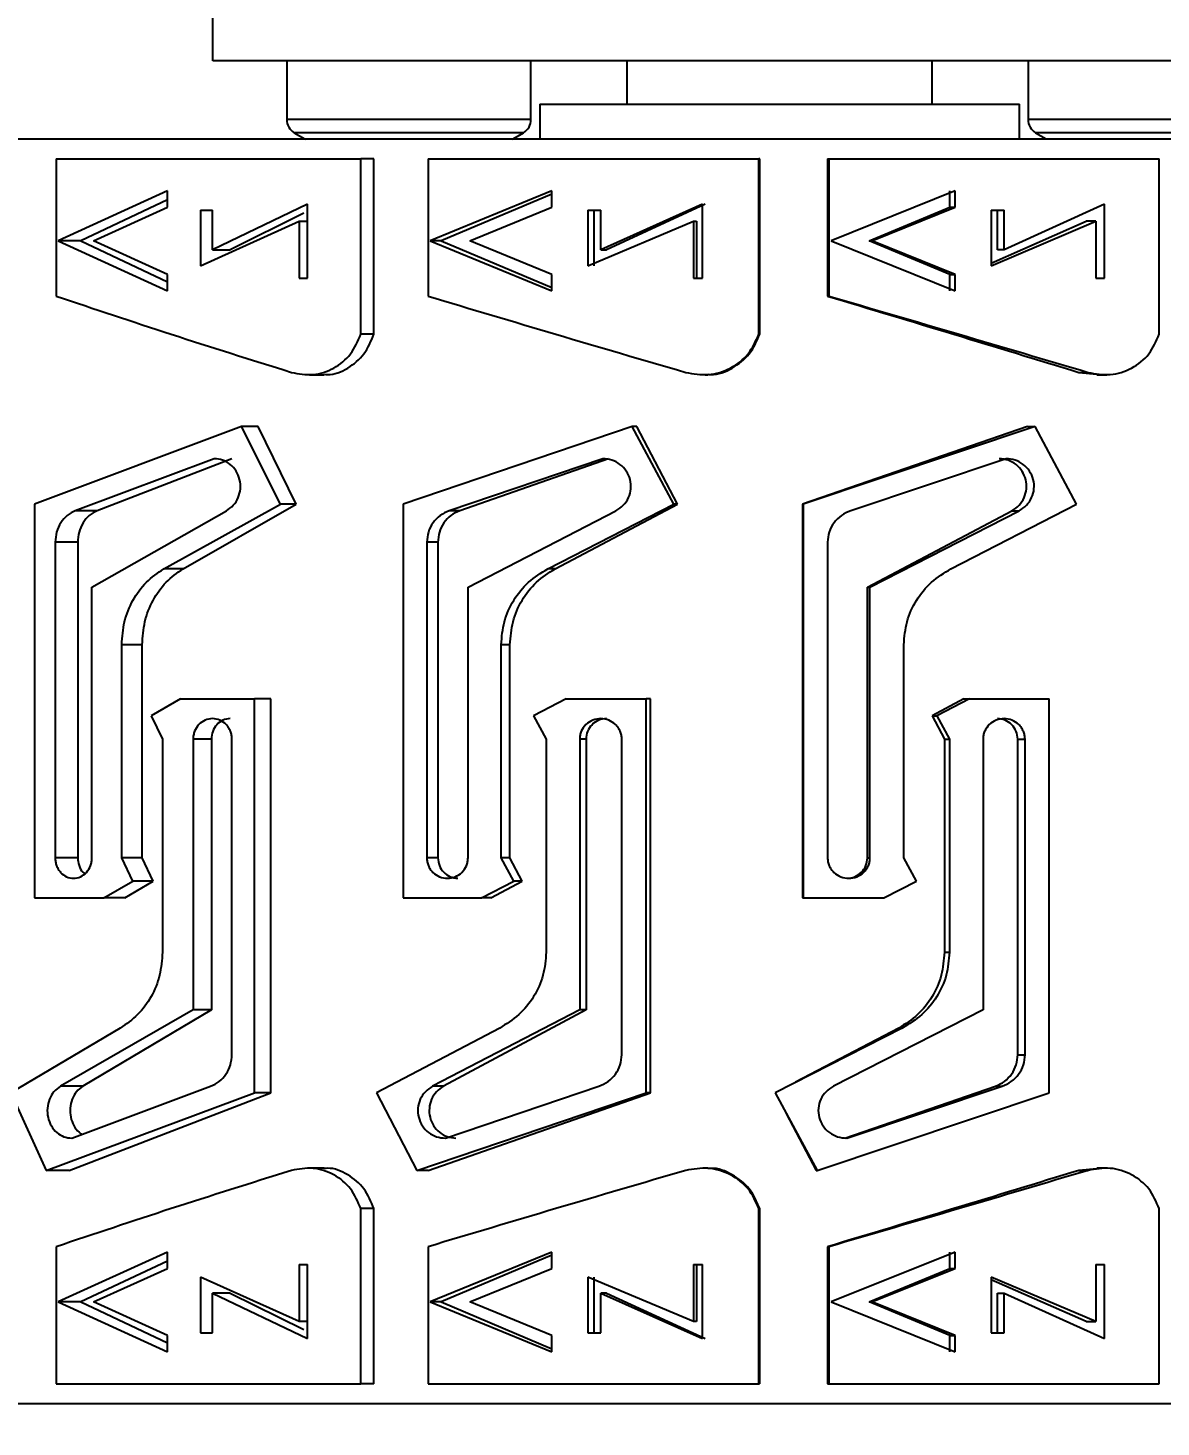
# Model space of a CAD drawing. Header units: millimetres. Extents: x 53 to 380, y 29 to 265.
# Drawn here: x 156.87 to 169.86, y 39.82 to 55.86 of the extents above; entities that cross this region are included whole.
import ezdxf

# ---------------------------------------------------------------- set-up
doc = ezdxf.new("R2010")
doc.units = ezdxf.units.MM
doc.styles.add('SLDTEXTSTYLE0', font='TXT', dxfattribs={"width": 0.75})
doc.dimstyles.new('SLDDIMSTYLE0', dxfattribs={"dimtxt": 3.5, "dimasz": 3.302, "dimexe": 0, "dimexo": 0.0625, "dimgap": 0.875, "dimtad": 1, "dimlfac": 2, "dimrnd": 1e-09, "dimzin": 4, "dimdsep": 46, "dimtxsty": 'SLDTEXTSTYLE0', "dimsah": 1, "dimcen": 0.09, "dimadec": 0, "dimazin": 1, "dimtfac": 1, "dimtofl": 0, "dimtmove": 0, "dimatfit": 3, "dimfxl": 1, "dimfrac": 2, "dimtolj": 1, "dimtzin": 12, "dimarcsym": 0})

# ---------------------------------------------------------------- blocks, each defined once
blk = doc.blocks.new('_D_7')
at = {"color": 7, "linetype": 'Continuous', "lineweight": 0, "transparency": 16777216}
for p, q in [((60.484, 56.883), (60.484, 29.089)), ((190.484, 56.883), (190.484, 29.089)), ((190.484, 30.089), (60.484, 30.089))]:
    blk.add_line(p, q, dxfattribs=at)
at = {"color": 7, "linetype": 'Continuous', "lineweight": 18, "transparency": 16777216}
for points in [[(60.484, 30.089), (63.786, 29.581), (63.786, 30.597)], [(190.484, 30.089), (187.182, 30.597), (187.182, 29.581)]]:
    blk.add_solid(points, dxfattribs=at)
at = {"color": 7, "linetype": 'Continuous', "lineweight": 18, "transparency": 16777216, "insert": (119.662, 34.6), "char_height": 3.5, "attachment_point": 1, "style": 'SLDTEXTSTYLE0'}
blk.add_mtext('260.00', dxfattribs=at)

msp = doc.modelspace()

# ---------------------------------------------------------------- linework, layer by layer
at = {"color": 7, "linetype": 'Continuous', "lineweight": 25}
for p, q in [((158.9835, 55.4886), (158.9835, 56.2386)), ((171.9835, 55.4886), (158.9835, 55.4886)), ((159.8335, 55.4886), (159.8335, 54.8153)), ((162.6335, 54.8153), (162.6335, 55.4886)), ((163.7335, 55.4886), (163.7335, 54.9886)), ((167.2335, 54.9886), (167.2335, 55.4886)), ((168.3335, 55.4886), (168.3335, 54.8153)), ((162.7338, 54.9886), (162.7338, 54.5886)), ((162.7338, 54.9886), (168.2338, 54.9886)), ((168.2338, 54.5886), (168.2338, 54.9886)), ((159.5014, 54.5886), (149.8146, 54.5886)), ((181.3146, 54.5886), (159.5014, 54.5886)), ((157.1905, 54.3615), (160.6821, 54.3615)), ((157.1905, 54.3615), (157.1905, 52.7892)), ((160.6821, 52.3518), (160.6821, 54.3615)), ((160.8323, 54.3615), (160.6821, 54.3615)), ((160.8323, 52.3518), (160.8323, 54.3615)), ((161.4531, 54.3615), (165.2465, 54.3615)), ((161.4531, 54.3615), (161.4531, 52.7892)), ((165.2465, 52.3518), (165.2465, 54.3615)), ((165.2563, 54.3615), (165.2465, 54.3615)), ((165.2563, 52.3518), (165.2563, 54.3615)), ((166.034, 54.3615), (166.034, 52.7892)), ((166.034, 54.3615), (166.0489, 54.3615)), ((166.0489, 54.3615), (169.8367, 54.3615)), ((166.0489, 54.3615), (166.0489, 52.7892)), ((169.8367, 52.3518), (169.8367, 54.3615)), ((158.4659, 53.9945), (157.2135, 53.4226)), ((158.4659, 53.8078), (158.4659, 53.9945)), ((162.8717, 53.9945), (161.4791, 53.4226)), ((162.8717, 53.9594), (161.6048, 53.4226)), ((162.8717, 53.8078), (162.8717, 53.9945)), ((167.4956, 53.9945), (166.0757, 53.4226)), ((167.4362, 53.8078), (167.4362, 53.9945)), ((167.4956, 53.8078), (167.4956, 53.9945)), ((158.4659, 53.8916), (157.4704, 53.4226)), ((157.6157, 53.4226), (158.4659, 53.8078)), ((158.8433, 53.7746), (158.9808, 53.7746)), ((158.8433, 53.7746), (158.8433, 53.1363)), ((160.0704, 53.8432), (158.9808, 53.321)), ((158.9808, 53.321), (158.9808, 53.7746)), ((160.0704, 52.9939), (160.0704, 53.8432)), ((161.9307, 53.4226), (162.8717, 53.8078)), ((163.2838, 53.7746), (163.4331, 53.7746)), ((163.2838, 53.7746), (163.2838, 53.1363)), ((163.354, 53.7746), (163.354, 53.1363)), ((164.6015, 53.8432), (163.4331, 53.321)), ((163.4331, 53.321), (163.4331, 53.7746)), ((164.6311, 53.8432), (163.4987, 53.321)), ((164.6015, 52.9939), (164.6015, 53.8432)), ((166.5101, 53.4226), (167.4362, 53.8078)), ((166.5401, 53.4226), (167.4956, 53.8078)), ((167.4362, 53.8078), (167.4956, 53.8078)), ((167.909, 53.7746), (168.058, 53.7746)), ((167.909, 53.7746), (167.909, 53.1363)), ((167.9813, 53.321), (167.9813, 53.7746)), ((169.2106, 53.8432), (168.058, 53.321)), ((168.058, 53.321), (168.058, 53.7746)), ((169.2106, 52.9939), (169.2106, 53.8432)), ((158.8433, 53.1363), (159.9735, 53.648)), ((160.0298, 53.7395), (159.1834, 53.321)), ((159.9735, 53.648), (159.9735, 52.9939)), ((159.9735, 53.648), (160.0704, 53.648)), ((163.2838, 53.1363), (164.4986, 53.648)), ((164.4986, 53.648), (164.4986, 52.9939)), ((164.4986, 53.648), (164.5314, 53.648)), ((164.5314, 53.648), (164.5314, 52.9939)), ((167.909, 53.1363), (169.1101, 53.648)), ((167.909, 53.168), (169.001, 53.648)), ((169.1101, 53.648), (169.001, 53.648)), ((169.1101, 53.648), (169.1101, 52.9939)), ((157.2135, 53.4226), (158.4659, 52.8507)), ((157.4704, 53.4226), (157.2135, 53.4226)), ((157.4704, 53.4226), (158.4659, 52.9536)), ((158.4659, 53.0374), (157.6157, 53.4226)), ((161.4791, 53.4226), (162.8717, 52.8507)), ((161.6048, 53.4226), (161.4791, 53.4226)), ((161.6048, 53.4226), (162.8717, 52.8859)), ((162.8717, 53.0374), (161.9307, 53.4226)), ((166.0757, 53.4226), (167.4956, 52.8507)), ((166.5101, 53.4226), (166.5401, 53.4226)), ((167.4362, 53.0374), (166.5101, 53.4226)), ((167.4956, 53.0374), (166.5401, 53.4226)), ((158.9808, 53.321), (159.1834, 53.321)), ((163.4331, 53.321), (163.4987, 53.321)), ((168.058, 53.321), (167.9813, 53.321)), ((158.4659, 52.8507), (158.4659, 53.0374)), ((159.9735, 52.9939), (160.0704, 52.9939)), ((162.8717, 52.8507), (162.8717, 53.0374)), ((164.4986, 52.9939), (164.6015, 52.9939)), ((167.4362, 53.0374), (167.4956, 53.0374)), ((167.4362, 52.8507), (167.4362, 53.0374)), ((167.4956, 52.8507), (167.4956, 53.0374)), ((169.1101, 52.9939), (169.2106, 52.9939)), ((166.034, 52.7892), (166.0489, 52.7892)), ((160.8323, 52.3518), (160.6821, 52.3518)), ((165.2563, 52.3518), (165.2465, 52.3518)), ((160.0954, 51.8872), (160.2636, 51.8872)), ((164.6307, 51.8873), (164.6594, 51.8873)), ((168.9147, 51.9144), (169.1228, 51.8939)), ((168.9147, 51.9144), (169.021, 51.9144)), ((169.122, 51.8871), (169.2351, 51.8871)), ((159.314, 51.2941), (156.9392, 50.4034)), ((159.7616, 50.4034), (159.314, 51.2941)), ((159.5063, 51.2941), (159.314, 51.2941)), ((159.9402, 50.4034), (159.5063, 51.2941)), ((163.7931, 51.2941), (161.1686, 50.4034)), ((164.273, 50.4034), (163.7931, 51.2941)), ((163.8476, 51.2941), (163.7931, 51.2941)), ((164.3127, 50.4034), (163.8476, 51.2941)), ((168.328, 51.2941), (165.7483, 50.4034)), ((168.4158, 51.2941), (165.7541, 50.4034)), ((168.328, 51.2941), (168.4158, 51.2941)), ((168.889, 50.4034), (168.4158, 51.2941)), ((159.002, 50.9238), (157.4068, 50.3278)), ((159.204, 50.9238), (157.6578, 50.3278)), ((163.4561, 50.9238), (161.6967, 50.3278)), ((163.5209, 50.9238), (161.8157, 50.3278)), ((168.0809, 50.9238), (166.2999, 50.3278)), ((156.9392, 50.4034), (156.9392, 45.8874)), ((158.4235, 49.6614), (159.7616, 50.4034)), ((158.6432, 49.6614), (159.9402, 50.4034)), ((159.9402, 50.4034), (159.7616, 50.4034)), ((161.1686, 50.4034), (161.1686, 45.8874)), ((162.8251, 49.6614), (164.273, 50.4034)), ((162.9094, 49.6614), (164.3127, 50.4034)), ((164.3127, 50.4034), (164.273, 50.4034)), ((165.7483, 50.4034), (165.7483, 45.8874)), ((165.7483, 50.4034), (165.7541, 50.4034)), ((165.7541, 50.4034), (165.7541, 45.8874)), ((167.4487, 49.6614), (168.889, 50.4034)), ((157.6578, 50.3278), (157.4068, 50.3278)), ((157.5988, 49.4528), (159.1409, 50.3278)), ((161.8157, 50.3278), (161.6967, 50.3278)), ((161.9118, 49.4528), (163.6064, 50.3278)), ((166.4914, 49.4528), (168.1484, 50.3278)), ((166.5208, 49.4528), (168.2305, 50.3278)), ((168.1484, 50.3278), (168.2305, 50.3278)), ((157.1775, 49.9662), (157.1775, 46.3495)), ((157.4356, 49.9662), (157.1775, 49.9662)), ((157.4356, 49.9662), (157.4356, 46.3495)), ((161.4385, 49.9662), (161.4385, 46.3495)), ((161.5655, 49.9662), (161.4385, 49.9662)), ((161.5655, 49.9662), (161.5655, 46.3495)), ((166.0337, 49.9662), (166.0337, 46.3495)), ((158.6432, 49.6614), (158.4235, 49.6614)), ((162.9094, 49.6614), (162.8251, 49.6614)), ((157.5988, 46.3495), (157.5988, 49.4528)), ((161.9118, 46.3495), (161.9118, 49.4528)), ((166.4914, 49.4528), (166.5208, 49.4528)), ((166.4914, 46.3495), (166.4914, 49.4528)), ((166.5208, 46.3495), (166.5208, 49.4528)), ((157.9401, 46.3495), (157.9401, 48.7916)), ((158.1747, 48.7916), (157.9401, 48.7916)), ((158.1747, 46.3495), (158.1747, 48.7916)), ((162.2919, 46.3495), (162.2919, 48.7916)), ((162.3926, 48.7916), (162.2919, 48.7916)), ((162.3926, 46.3495), (162.3926, 48.7916)), ((166.9088, 46.3495), (166.9088, 48.7916)), ((158.6159, 48.1695), (158.2765, 47.9775)), ((158.6159, 48.1695), (159.4628, 48.1695)), ((159.4628, 43.6534), (159.4628, 48.1695)), ((159.6505, 48.1695), (159.4628, 48.1695)), ((159.6505, 43.6534), (159.6505, 48.1695)), ((163.0358, 48.1695), (162.6636, 47.9775)), ((163.0358, 48.1695), (163.9531, 48.1695)), ((163.9531, 43.6534), (163.9531, 48.1695)), ((164.0026, 48.1695), (163.9531, 48.1695)), ((164.0026, 43.6534), (164.0026, 48.1695)), ((167.5962, 48.1695), (167.2327, 47.9775)), ((167.6607, 48.1695), (167.2857, 47.9775)), ((167.5962, 48.1695), (167.6607, 48.1695)), ((167.6607, 48.1695), (168.5739, 48.1695)), ((168.5739, 43.6534), (168.5739, 48.1695)), ((158.2765, 47.9775), (158.4075, 47.7074)), ((162.6636, 47.9775), (162.8076, 47.7074)), ((167.2327, 47.9775), (167.3736, 47.7074)), ((167.2327, 47.9775), (167.2857, 47.9775)), ((167.2857, 47.9775), (167.431, 47.7074)), ((158.4075, 47.7074), (158.4075, 45.2652)), ((158.7587, 47.7074), (158.7587, 44.6041)), ((158.9681, 47.7074), (158.7587, 47.7074)), ((158.9681, 47.7074), (158.9681, 44.6041)), ((159.2044, 44.0906), (159.2044, 47.7074)), ((162.8076, 47.7074), (162.8076, 45.2652)), ((163.1917, 47.7074), (163.1917, 44.6041)), ((163.2647, 47.7074), (163.1917, 47.7074)), ((163.2647, 47.7074), (163.2647, 44.6041)), ((163.675, 44.0906), (163.675, 47.7074)), ((167.3736, 47.7074), (167.3736, 45.2652)), ((167.3736, 47.7074), (167.431, 47.7074)), ((167.431, 47.7074), (167.431, 45.2652)), ((167.8169, 47.7074), (167.8169, 44.6041)), ((168.2145, 44.0906), (168.2145, 47.7074)), ((168.2145, 47.7074), (168.2986, 47.7074)), ((168.2986, 44.0906), (168.2986, 47.7074)), ((157.4356, 46.3495), (157.1775, 46.3495)), ((158.0695, 46.0793), (157.9401, 46.3495)), ((158.1747, 46.3495), (157.9401, 46.3495)), ((158.3002, 46.0793), (158.1747, 46.3495)), ((161.5655, 46.3495), (161.4385, 46.3495)), ((162.4352, 46.0793), (162.2919, 46.3495)), ((162.3926, 46.3495), (162.2919, 46.3495)), ((162.5315, 46.0793), (162.3926, 46.3495)), ((166.4914, 46.3495), (166.5208, 46.3495)), ((167.0545, 46.0793), (166.9088, 46.3495)), ((157.7366, 45.8874), (158.0695, 46.0793)), ((157.9774, 45.8874), (158.3002, 46.0793)), ((158.3002, 46.0793), (158.0695, 46.0793)), ((162.0656, 45.8874), (162.4352, 46.0793)), ((162.1733, 45.8874), (162.5315, 46.0793)), ((162.5315, 46.0793), (162.4352, 46.0793)), ((166.6781, 45.8874), (167.0545, 46.0793)), ((156.9392, 45.8874), (157.7366, 45.8874)), ((157.9774, 45.8874), (157.7366, 45.8874)), ((161.1686, 45.8874), (162.0656, 45.8874)), ((162.1733, 45.8874), (162.0656, 45.8874)), ((165.7483, 45.8874), (165.7541, 45.8874)), ((165.7541, 45.8874), (166.6781, 45.8874)), ((167.3736, 45.2652), (167.431, 45.2652)), ((158.7587, 44.6041), (157.2368, 43.729)), ((158.9681, 44.6041), (157.493, 43.729)), ((158.9681, 44.6041), (158.7587, 44.6041)), ((163.1917, 44.6041), (161.5054, 43.729)), ((163.2647, 44.6041), (161.6303, 43.729)), ((163.2647, 44.6041), (163.1917, 44.6041)), ((167.8169, 44.6041), (166.1028, 43.729)), ((157.9244, 44.3955), (156.6687, 43.6534)), ((162.2744, 44.3955), (160.8602, 43.6534)), ((166.891, 44.3955), (165.4329, 43.6534)), ((166.8502, 44.3955), (165.6672, 43.7744)), ((166.8502, 44.3955), (166.891, 44.3955)), ((168.2145, 44.0906), (168.2986, 44.0906)), ((156.6687, 43.6534), (157.0759, 42.7628)), ((157.0759, 42.7628), (159.4628, 43.6534)), ((157.493, 43.729), (157.2368, 43.729)), ((157.3371, 42.7628), (159.6505, 43.6534)), ((157.3672, 43.1331), (158.9602, 43.729)), ((159.6505, 43.6534), (159.4628, 43.6534)), ((160.8602, 43.6534), (161.3236, 42.7628)), ((161.3236, 42.7628), (163.9531, 43.6534)), ((161.4541, 42.7628), (164.0026, 43.6534)), ((161.6303, 43.729), (161.5054, 43.729)), ((161.6522, 43.1331), (163.4107, 43.729)), ((164.0026, 43.6534), (163.9531, 43.6534)), ((165.4329, 43.6534), (165.9149, 42.7628)), ((165.9149, 42.7628), (168.5739, 43.6534)), ((166.233, 43.1331), (167.9597, 43.729)), ((166.2542, 43.1331), (168.0357, 43.729)), ((167.9597, 43.729), (168.0357, 43.729)), ((165.5613, 43.4164), (165.9041, 42.7628)), ((157.3371, 42.7628), (157.0759, 42.7628)), ((160.2637, 42.79), (160.0955, 42.79)), ((161.4541, 42.7628), (161.3236, 42.7628)), ((164.6595, 42.7899), (164.6308, 42.7899)), ((165.9041, 42.7628), (165.9149, 42.7628)), ((169.1229, 42.7833), (168.9147, 42.7628)), ((168.9147, 42.7628), (169.021, 42.7628)), ((169.2352, 42.7901), (169.1221, 42.7901)), ((160.6821, 40.3157), (160.6821, 42.3254)), ((160.8323, 42.3254), (160.6821, 42.3254)), ((160.8323, 40.3157), (160.8323, 42.3254)), ((165.2465, 40.3157), (165.2465, 42.3254)), ((165.2563, 42.3254), (165.2465, 42.3254)), ((165.2563, 40.3157), (165.2563, 42.3254)), ((169.8367, 40.3157), (169.8367, 42.3254)), ((157.1905, 41.888), (157.1905, 40.3157)), ((161.4531, 41.888), (161.4531, 40.3157)), ((166.034, 41.888), (166.034, 40.3157)), ((166.034, 41.888), (166.0489, 41.888)), ((166.0489, 41.888), (166.0489, 40.3157)), ((158.4659, 41.8264), (157.2135, 41.2546)), ((158.4659, 41.7235), (157.4704, 41.2546)), ((158.4659, 41.6398), (158.4659, 41.8264)), ((162.8717, 41.8264), (161.4791, 41.2546)), ((162.8717, 41.7913), (161.6048, 41.2546)), ((162.8717, 41.6398), (162.8717, 41.8264)), ((167.4956, 41.8264), (166.0757, 41.2546)), ((167.4362, 41.6398), (167.4362, 41.8264)), ((167.4956, 41.6398), (167.4956, 41.8264)), ((157.6157, 41.2546), (158.4659, 41.6398)), ((159.9735, 41.6833), (160.0704, 41.6833)), ((159.9735, 41.6833), (159.9735, 41.0292)), ((160.0704, 40.834), (160.0704, 41.6833)), ((161.9307, 41.2546), (162.8717, 41.6398)), ((164.4986, 41.6833), (164.6015, 41.6833)), ((164.4986, 41.6833), (164.4986, 41.0292)), ((164.5314, 41.6833), (164.5314, 41.0292)), ((164.6015, 40.834), (164.6015, 41.6833)), ((166.5101, 41.2546), (167.4362, 41.6398)), ((166.5401, 41.2546), (167.4956, 41.6398)), ((167.4362, 41.6398), (167.4956, 41.6398)), ((169.1101, 41.6833), (169.2106, 41.6833)), ((169.1101, 41.6833), (169.1101, 41.0292)), ((169.2106, 40.834), (169.2106, 41.6833)), ((159.9735, 41.0292), (158.8433, 41.5408)), ((158.8433, 41.5408), (158.8433, 40.9026)), ((164.4986, 41.0292), (163.2838, 41.5408)), ((163.2838, 41.5408), (163.2838, 40.9026)), ((163.354, 41.5408), (163.354, 40.9026)), ((169.1101, 41.0292), (167.909, 41.5408)), ((167.909, 41.5408), (167.909, 40.9026)), ((169.001, 41.0292), (167.909, 41.5091)), ((157.2135, 41.2546), (158.4659, 40.6827)), ((157.4704, 41.2546), (157.2135, 41.2546)), ((157.4704, 41.2546), (158.4659, 40.7856)), ((158.4659, 40.8694), (157.6157, 41.2546)), ((158.9808, 40.9026), (158.9808, 41.3562)), ((158.9808, 41.3562), (160.0704, 40.834)), ((159.1834, 41.3562), (158.9808, 41.3562)), ((159.1834, 41.3562), (160.0298, 40.9377)), ((161.4791, 41.2546), (162.8717, 40.6827)), ((161.6048, 41.2546), (161.4791, 41.2546)), ((161.6048, 41.2546), (162.8717, 40.7178)), ((162.8717, 40.8694), (161.9307, 41.2546)), ((163.4331, 40.9026), (163.4331, 41.3562)), ((163.4331, 41.3562), (164.6015, 40.834)), ((163.4987, 41.3562), (163.4331, 41.3562)), ((163.4987, 41.3562), (164.6311, 40.834)), ((166.0757, 41.2546), (167.4956, 40.6827)), ((167.4362, 40.8694), (166.5101, 41.2546)), ((166.5101, 41.2546), (166.5401, 41.2546)), ((167.4956, 40.8694), (166.5401, 41.2546)), ((167.9813, 40.9026), (167.9813, 41.3562)), ((167.9813, 41.3562), (168.058, 41.3562)), ((168.058, 40.9026), (168.058, 41.3562)), ((168.058, 41.3562), (169.2106, 40.834)), ((160.0704, 41.0292), (159.9735, 41.0292)), ((164.5314, 41.0292), (164.4986, 41.0292)), ((169.001, 41.0292), (169.1101, 41.0292)), ((158.4659, 40.6827), (158.4659, 40.8694)), ((158.8433, 40.9026), (158.9808, 40.9026)), ((162.8717, 40.6827), (162.8717, 40.8694)), ((163.2838, 40.9026), (163.4331, 40.9026)), ((167.4362, 40.8694), (167.4956, 40.8694)), ((167.4362, 40.6827), (167.4362, 40.8694)), ((167.4956, 40.6827), (167.4956, 40.8694)), ((167.909, 40.9026), (168.058, 40.9026)), ((157.1905, 40.3157), (160.6821, 40.3157)), ((160.8323, 40.3157), (160.6821, 40.3157)), ((161.4531, 40.3157), (165.2465, 40.3157)), ((165.2563, 40.3157), (165.2465, 40.3157)), ((166.034, 40.3157), (166.0489, 40.3157)), ((166.0489, 40.3157), (169.8367, 40.3157)), ((159.5014, 40.0886), (149.8146, 40.0886)), ((181.3146, 40.0886), (159.5014, 40.0886))]:
    msp.add_line(p, q, dxfattribs=at)
at = {"color": 8, "linetype": 'Continuous', "lineweight": 25}
for p, q in [((162.2655, 54.8153), (159.8335, 54.8153)), ((162.6335, 54.8153), (162.2655, 54.8153)), ((170.7655, 54.8153), (168.3335, 54.8153)), ((162.2026, 54.6622), (159.9189, 54.6622)), ((162.5482, 54.6622), (162.2026, 54.6622)), ((170.7026, 54.6622), (168.4189, 54.6622))]:
    msp.add_line(p, q, dxfattribs=at)
at = {"color": 7, "linetype": 'Continuous', "lineweight": 25, "flags": 128}
for points in [[(159.9189, 54.6622), (160.0391, 54.5924), (160.0461, 54.5886)], [(162.421, 54.5886), (162.428, 54.5924), (162.5482, 54.6622)], [(168.4189, 54.6622), (168.5391, 54.5924), (168.5461, 54.5886)]]:
    msp.add_lwpolyline(points, dxfattribs=at)
at = {"color": 7, "linetype": 'Continuous', "lineweight": 25}
for centre, start, end in [((160.0135, 54.8153), 180, 238.2737), ((162.4535, 54.8153), 301.7263, 0), ((168.5135, 54.8153), 180, 238.2737)]:
    msp.add_arc(centre, 0.18, start, end, dxfattribs=at)
for points, knots in [([(157.1905, 52.7892), (157.6251, 52.6434), (158.4942, 52.3518), (159.4234, 52.0602), (159.8879, 51.9144)], [0, 0, 0, 0, 0.49999999, 1, 1, 1, 1]), ([(161.4531, 52.7892), (161.9399, 52.6434), (162.9135, 52.3518), (163.9096, 52.0602), (164.4076, 51.9144)], [0, 0, 0, 0, 0.5000007, 1, 1, 1, 1]), ([(166.034, 52.7892), (166.5182, 52.6434), (167.4866, 52.3518), (168.4386, 52.0602), (168.9147, 51.9144)], [0, 0, 0, 0, 0.5000008, 1, 1, 1, 1]), ([(166.0489, 52.7892), (166.5484, 52.6434), (167.5476, 52.3518), (168.5299, 52.0602), (169.021, 51.9144)], [0, 0, 0, 0, 0.4999995, 1, 1, 1, 1]), ([(159.8879, 51.9144), (159.9701, 51.8992), (160.1341, 51.8687), (160.3774, 51.9505), (160.5806, 52.1129), (160.6484, 52.2725), (160.6821, 52.3518)], [0, 0, 0, 0, 0.2523963, 0.5042089, 0.7535657, 1, 1, 1, 1]), ([(160.2645, 51.8937), (160.2767, 51.8922), (160.3684, 51.8805), (160.5381, 51.9558), (160.7349, 52.1131), (160.7998, 52.2722), (160.8323, 52.3518)], [0, 0, 0, 0, 0.0487091, 0.365805, 0.6829022, 1, 1, 1, 1]), ([(164.4076, 51.9144), (164.4949, 51.8992), (164.6693, 51.8687), (164.9263, 51.9505), (165.1401, 52.1129), (165.2112, 52.2725), (165.2465, 52.3518)], [0, 0, 0, 0, 0.2523958, 0.504209, 0.7535658, 1, 1, 1, 1]), ([(164.6602, 51.8935), (164.6723, 51.892), (164.7689, 51.8806), (164.9471, 51.9559), (165.1541, 52.1131), (165.2222, 52.2722), (165.2563, 52.3518)], [0, 0, 0, 0, 0.0456274, 0.3637516, 0.6818761, 1, 1, 1, 1]), ([(169.021, 51.9144), (169.1064, 51.8992), (169.2771, 51.8687), (169.5269, 51.9505), (169.734, 52.1129), (169.8026, 52.2725), (169.8367, 52.3518)], [0, 0, 0, 0, 0.2523951, 0.5042078, 0.7535649, 1, 1, 1, 1]), ([(159.1409, 50.3278), (159.1686, 50.347), (159.224, 50.3852), (159.2801, 50.4757), (159.3063, 50.5796), (159.2978, 50.6874), (159.2563, 50.7856), (159.1873, 50.8627), (159.0994, 50.914), (159.0345, 50.9205), (159.002, 50.9238)], [0, 0, 0, 0, 0.1253834, 0.2504257, 0.3754311, 0.5003873, 0.6252947, 0.7501876, 0.8750767, 1, 1, 1, 1]), ([(163.6064, 50.3278), (163.6363, 50.347), (163.6962, 50.3852), (163.7566, 50.4757), (163.7848, 50.5796), (163.7757, 50.6874), (163.7309, 50.7856), (163.6566, 50.8627), (163.5615, 50.914), (163.4912, 50.9205), (163.4561, 50.9238)], [0, 0, 0, 0, 0.1253828, 0.2504257, 0.3754308, 0.5003872, 0.6252943, 0.7501881, 0.8750787, 1, 1, 1, 1]), ([(168.1484, 50.3278), (168.1775, 50.3472), (168.2355, 50.3858), (168.293, 50.4761), (168.3197, 50.5787), (168.3118, 50.6849), (168.2702, 50.7827), (168.1994, 50.8608), (168.1072, 50.9136), (168.0381, 50.9204), (168.0035, 50.9238)], [0, 0, 0, 0, 0.1253277, 0.2502848, 0.3752372, 0.5002006, 0.6251527, 0.7501122, 0.8750529, 1, 1, 1, 1]), ([(168.2305, 50.3278), (168.2602, 50.347), (168.3197, 50.3852), (168.3796, 50.4757), (168.4075, 50.5796), (168.3985, 50.6874), (168.3541, 50.7856), (168.2804, 50.8627), (168.1859, 50.914), (168.1159, 50.9205), (168.0809, 50.9238)], [0, 0, 0, 0, 0.1253797, 0.2504256, 0.3754306, 0.5003871, 0.6252934, 0.7501881, 0.8750788, 1, 1, 1, 1]), ([(157.4068, 50.3278), (157.3748, 50.3118), (157.3111, 50.2799), (157.2375, 50.1931), (157.1873, 50.0861), (157.1808, 50.0062), (157.1775, 49.9662)], [0, 0, 0, 0, 0.2509156, 0.500736, 0.750387, 1, 1, 1, 1]), ([(157.6578, 50.3278), (157.6264, 50.3115), (157.5637, 50.279), (157.4926, 50.1913), (157.4448, 50.0846), (157.4386, 50.0057), (157.4356, 49.9662)], [0, 0, 0, 0, 0.2509887, 0.5007639, 0.7503866, 1, 1, 1, 1]), ([(161.6967, 50.3278), (161.6608, 50.3118), (161.5891, 50.2799), (161.5061, 50.1931), (161.4495, 50.0861), (161.4422, 50.0062), (161.4385, 49.9662)], [0, 0, 0, 0, 0.2509189, 0.5007399, 0.7503881, 1, 1, 1, 1]), ([(161.8157, 50.3278), (161.7804, 50.3115), (161.71, 50.279), (161.6298, 50.1913), (161.5758, 50.0846), (161.5689, 50.0057), (161.5655, 49.9662)], [0, 0, 0, 0, 0.2509899, 0.5007646, 0.7503868, 1, 1, 1, 1]), ([(166.2999, 50.3278), (166.263, 50.3118), (166.1892, 50.2799), (166.1036, 50.1931), (166.0451, 50.0861), (166.0375, 50.0062), (166.0337, 49.9662)], [0, 0, 0, 0, 0.25091278, 0.50073765, 0.7503873, 1, 1, 1, 1]), ([(157.9401, 48.7916), (157.9465, 48.8808), (157.9593, 49.0595), (158.0616, 49.3063), (158.2145, 49.5194), (158.3536, 49.6139), (158.4235, 49.6614)], [0, 0, 0, 0, 0.2477042, 0.4965109, 0.7472042, 1, 1, 1, 1]), ([(158.1747, 48.7916), (158.1809, 48.8807), (158.1932, 49.0589), (158.292, 49.3053), (158.4398, 49.5186), (158.5754, 49.6138), (158.6432, 49.6614)], [0, 0, 0, 0, 0.2500015, 0.4999997, 0.7500022, 1, 1, 1, 1]), ([(162.2919, 48.7916), (162.299, 48.8808), (162.3132, 49.0595), (162.4265, 49.3063), (162.5955, 49.5194), (162.7484, 49.6139), (162.8251, 49.6614)], [0, 0, 0, 0, 0.2477044, 0.4965116, 0.7472038, 1, 1, 1, 1]), ([(162.3926, 48.7916), (162.3995, 48.8807), (162.4132, 49.0589), (162.5225, 49.3053), (162.6859, 49.5186), (162.8349, 49.6138), (162.9094, 49.6614)], [0, 0, 0, 0, 0.2500009, 0.4999991, 0.7499998, 1, 1, 1, 1]), ([(166.9088, 48.7916), (166.916, 48.8808), (166.9305, 49.0595), (167.0456, 49.3063), (167.217, 49.5194), (167.3713, 49.6139), (167.4487, 49.6614)], [0, 0, 0, 0, 0.2477039, 0.4965123, 0.7472039, 1, 1, 1, 1]), ([(159.2044, 47.7074), (159.2035, 47.7231), (159.2017, 47.7545), (159.188, 47.7996), (159.1669, 47.841), (159.1291, 47.8887), (159.0671, 47.9318), (158.9809, 47.9495), (158.8949, 47.9318), (158.8209, 47.8804), (158.7793, 47.8146), (158.7613, 47.7545), (158.7596, 47.7231), (158.7587, 47.7074)], [0, 0, 0, 0, 0.0628576, 0.1254665, 0.1879453, 0.2507852, 0.3754489, 0.5001599, 0.624938, 0.7497264, 0.8744835, 0.9372481, 1, 1, 1, 1]), ([(159.1834, 47.9436), (159.1834, 47.9436), (159.1542, 47.9436), (159.099, 47.9313), (159.0274, 47.8788), (158.9779, 47.8001), (158.9714, 47.7383), (158.9681, 47.7074)], [0, 0, 0, 0, 0.000032, 0.2499208, 0.4998238, 0.7497832, 1, 1, 1, 1]), ([(163.675, 47.7074), (163.674, 47.7231), (163.6721, 47.7545), (163.6572, 47.7996), (163.6345, 47.841), (163.5937, 47.8887), (163.5265, 47.9318), (163.4332, 47.9495), (163.3398, 47.9318), (163.2594, 47.8804), (163.2141, 47.8146), (163.1945, 47.7545), (163.1926, 47.7231), (163.1917, 47.7074)], [0, 0, 0, 0, 0.06285749, 0.12546613, 0.18794635, 0.25078652, 0.37545104, 0.50016443, 0.62493774, 0.74972652, 0.87448332, 0.93724769, 1, 1, 1, 1]), ([(163.4986, 47.9436), (163.4986, 47.9436), (163.4683, 47.9436), (163.4065, 47.9313), (163.3293, 47.8788), (163.2753, 47.8001), (163.2682, 47.7383), (163.2647, 47.7074)], [0, 0, 0, 0, 0.0000307, 0.2499238, 0.4998282, 0.7497813, 1, 1, 1, 1]), ([(168.2986, 47.7074), (168.2977, 47.7231), (168.2957, 47.7545), (168.281, 47.7996), (168.2584, 47.841), (168.2179, 47.8887), (168.1511, 47.9318), (168.0581, 47.9495), (167.965, 47.9318), (167.8847, 47.8804), (167.8393, 47.8146), (167.8197, 47.7545), (167.8178, 47.7231), (167.8169, 47.7074)], [0, 0, 0, 0, 0.062858, 0.1254663, 0.1879452, 0.2507869, 0.3754495, 0.5001628, 0.6249373, 0.7497266, 0.8744839, 0.9372478, 1, 1, 1, 1]), ([(168.2145, 47.7074), (168.2109, 47.7383), (168.2038, 47.8003), (168.1501, 47.8784), (168.073, 47.933), (168.0118, 47.9401), (167.9813, 47.9436)], [0, 0, 0, 0, 0.25024838, 0.50025354, 0.7501809, 1, 1, 1, 1]), ([(157.1775, 46.3495), (157.1784, 46.3337), (157.18, 46.3023), (157.1928, 46.2572), (157.2124, 46.2158), (157.2477, 46.1682), (157.3059, 46.1251), (157.3871, 46.1073), (157.4687, 46.1251), (157.5392, 46.1764), (157.5791, 46.2423), (157.5963, 46.3023), (157.598, 46.3338), (157.5988, 46.3495)], [0, 0, 0, 0, 0.0628574, 0.1254667, 0.1879457, 0.2507851, 0.3754493, 0.5001624, 0.6249407, 0.7497258, 0.8744839, 0.9372482, 1, 1, 1, 1]), ([(157.4356, 46.3495), (157.4389, 46.319), (157.4456, 46.2579), (157.4788, 46.1925), (157.5085, 46.1714), (157.5155, 46.1664)], [0, 0, 0, 0, 0.4329922, 0.8655321, 1, 1, 1, 1]), ([(161.4385, 46.3495), (161.4394, 46.3337), (161.4413, 46.3023), (161.4558, 46.2572), (161.4779, 46.2158), (161.5177, 46.1682), (161.5833, 46.1251), (161.6746, 46.1073), (161.7661, 46.1251), (161.8451, 46.1764), (161.8898, 46.2423), (161.9091, 46.3023), (161.9109, 46.3338), (161.9118, 46.3495)], [0, 0, 0, 0, 0.0628571, 0.1254663, 0.1879461, 0.2507859, 0.3754463, 0.500162, 0.6249393, 0.7497263, 0.8744841, 0.9372486, 1, 1, 1, 1]), ([(161.5655, 46.3495), (161.5689, 46.3185), (161.5759, 46.2566), (161.6287, 46.1784), (161.7044, 46.1239), (161.7644, 46.1168), (161.7945, 46.1132)], [0, 0, 0, 0, 0.2502574, 0.5002534, 0.750172, 1, 1, 1, 1]), ([(166.0337, 46.3495), (166.0347, 46.3337), (166.0367, 46.3023), (166.0516, 46.2572), (166.0745, 46.2158), (166.1156, 46.1682), (166.1832, 46.1251), (166.2773, 46.1073), (166.3713, 46.1251), (166.4524, 46.1764), (166.4982, 46.2423), (166.5179, 46.3023), (166.5198, 46.3338), (166.5208, 46.3495)], [0, 0, 0, 0, 0.06285724, 0.12546643, 0.18794645, 0.2507863, 0.37544803, 0.50016438, 0.62493888, 0.74972447, 0.87448414, 0.93724806, 1, 1, 1, 1]), ([(166.2555, 46.1132), (166.2555, 46.1132), (166.2862, 46.1132), (166.3483, 46.1255), (166.4261, 46.178), (166.4807, 46.2567), (166.4878, 46.3186), (166.4914, 46.3495)], [0, 0, 0, 0, 0.0000202, 0.2499209, 0.4998219, 0.7497809, 1, 1, 1, 1]), ([(158.4075, 45.2652), (158.4009, 45.1761), (158.3879, 44.9974), (158.2844, 44.7506), (158.1307, 44.5374), (157.9933, 44.4429), (157.9244, 44.3955)], [0, 0, 0, 0, 0.2477045, 0.4965145, 0.747206, 1, 1, 1, 1]), ([(162.8076, 45.2652), (162.8004, 45.1761), (162.7861, 44.9974), (162.6723, 44.7506), (162.503, 44.5374), (162.3508, 44.4429), (162.2744, 44.3955)], [0, 0, 0, 0, 0.2477039, 0.496514, 0.7472044, 1, 1, 1, 1]), ([(167.3736, 45.2652), (167.3666, 45.1761), (167.3527, 44.998), (167.2419, 44.7515), (167.0763, 44.5382), (166.9256, 44.4431), (166.8502, 44.3955)], [0, 0, 0, 0, 0.2500014, 0.5000025, 0.7500015, 1, 1, 1, 1]), ([(167.431, 45.2652), (167.4238, 45.1761), (167.4094, 44.9974), (167.2946, 44.7506), (167.1233, 44.5374), (166.9687, 44.4429), (166.891, 44.3955)], [0, 0, 0, 0, 0.2477044, 0.4965137, 0.7472041, 1, 1, 1, 1]), ([(158.9602, 43.729), (158.994, 43.745), (159.0615, 43.777), (159.1401, 43.8637), (159.1939, 43.9708), (159.2009, 44.0507), (159.2044, 44.0906)], [0, 0, 0, 0, 0.2509157, 0.5007374, 0.750388, 1, 1, 1, 1]), ([(163.4107, 43.729), (163.4474, 43.745), (163.5205, 43.777), (163.6056, 43.8637), (163.6637, 43.9708), (163.6712, 44.0507), (163.675, 44.0906)], [0, 0, 0, 0, 0.2509142, 0.5007387, 0.7503877, 1, 1, 1, 1]), ([(167.9597, 43.729), (167.9956, 43.7454), (168.0673, 43.7779), (168.1489, 43.8656), (168.2039, 43.9723), (168.211, 44.0512), (168.2145, 44.0906)], [0, 0, 0, 0, 0.2509891, 0.5007664, 0.7503863, 1, 1, 1, 1]), ([(168.0357, 43.729), (168.0722, 43.745), (168.1452, 43.777), (168.2297, 43.8637), (168.2874, 43.9708), (168.2949, 44.0507), (168.2986, 44.0906)], [0, 0, 0, 0, 0.25091626, 0.50073551, 0.75038653, 1, 1, 1, 1]), ([(157.2368, 43.729), (157.2109, 43.7099), (157.1592, 43.6716), (157.1072, 43.5811), (157.0831, 43.4772), (157.0908, 43.3694), (157.1293, 43.2712), (157.1934, 43.1941), (157.2755, 43.1429), (157.3367, 43.1363), (157.3672, 43.1331)], [0, 0, 0, 0, 0.1253831, 0.2504264, 0.3754322, 0.5003888, 0.6252949, 0.7501888, 0.87508, 1, 1, 1, 1]), ([(157.493, 43.729), (157.4678, 43.7097), (157.4173, 43.671), (157.3674, 43.5807), (157.3443, 43.4783), (157.351, 43.3716), (157.3878, 43.2754), (157.4359, 43.207), (157.475, 43.1848), (157.4871, 43.1779)], [0, 0, 0, 0, 0.1554838, 0.310497, 0.4655109, 0.6205375, 0.7755482, 0.9305707, 1, 1, 1, 1]), ([(161.5054, 43.729), (161.4762, 43.7099), (161.4178, 43.6716), (161.3591, 43.5811), (161.3317, 43.4772), (161.3405, 43.3694), (161.384, 43.2712), (161.4564, 43.1941), (161.5491, 43.1429), (161.6178, 43.1363), (161.6522, 43.1331)], [0, 0, 0, 0, 0.1253835, 0.2504284, 0.3754333, 0.5003897, 0.6252965, 0.7501887, 0.8750797, 1, 1, 1, 1]), ([(161.6303, 43.729), (161.6018, 43.7097), (161.5448, 43.671), (161.4884, 43.5807), (161.4622, 43.4782), (161.47, 43.372), (161.5108, 43.2742), (161.5802, 43.1961), (161.6708, 43.1433), (161.7387, 43.1365), (161.7726, 43.1331)], [0, 0, 0, 0, 0.1253299, 0.2502859, 0.3752383, 0.500202, 0.6251535, 0.7501103, 0.875054, 1, 1, 1, 1]), ([(166.1028, 43.729), (166.0727, 43.7099), (166.0124, 43.6716), (165.9516, 43.5811), (165.9233, 43.4772), (165.9324, 43.3694), (165.9774, 43.2712), (166.0523, 43.1941), (166.148, 43.1429), (166.2188, 43.1363), (166.2542, 43.1331)], [0, 0, 0, 0, 0.12538431, 0.25042704, 0.37543269, 0.50038904, 0.62529492, 0.75018907, 0.87507915, 1, 1, 1, 1]), ([(159.8879, 42.7628), (159.4234, 42.617), (158.4942, 42.3254), (157.6251, 42.0338), (157.1905, 41.888)], [0, 0, 0, 0, 0.50000001, 1, 1, 1, 1]), ([(160.6821, 42.3254), (160.6484, 42.4047), (160.5806, 42.5642), (160.3774, 42.7267), (160.1341, 42.8085), (159.9701, 42.778), (159.8879, 42.7628)], [0, 0, 0, 0, 0.246434, 0.4957904, 0.7476037, 1, 1, 1, 1]), ([(160.8323, 42.3254), (160.7998, 42.4049), (160.7349, 42.564), (160.5381, 42.7214), (160.3685, 42.7967), (160.2767, 42.785), (160.2646, 42.7835)], [0, 0, 0, 0, 0.3171352, 0.6342697, 0.9514043, 1, 1, 1, 1]), ([(164.4076, 42.7628), (163.9096, 42.617), (162.9135, 42.3254), (161.9399, 42.0338), (161.4531, 41.888)], [0, 0, 0, 0, 0.4999993, 1, 1, 1, 1]), ([(165.2465, 42.3254), (165.2112, 42.4047), (165.1401, 42.5642), (164.9263, 42.7267), (164.6693, 42.8085), (164.4949, 42.778), (164.4076, 42.7628)], [0, 0, 0, 0, 0.2464338, 0.4957903, 0.7476042, 1, 1, 1, 1]), ([(165.2563, 42.3254), (165.2222, 42.4049), (165.1541, 42.5641), (164.9471, 42.7213), (164.7689, 42.7966), (164.6723, 42.7851), (164.6603, 42.7837)], [0, 0, 0, 0, 0.31816508, 0.63633078, 0.95449748, 1, 1, 1, 1]), ([(168.9147, 42.7628), (168.4386, 42.617), (167.4866, 42.3254), (166.5182, 42.0338), (166.034, 41.888)], [0, 0, 0, 0, 0.4999992, 1, 1, 1, 1]), ([(169.021, 42.7628), (168.5299, 42.617), (167.5476, 42.3254), (166.5484, 42.0338), (166.0489, 41.888)], [0, 0, 0, 0, 0.5000005, 1, 1, 1, 1]), ([(169.8367, 42.3254), (169.8026, 42.4047), (169.734, 42.5642), (169.5269, 42.7267), (169.2771, 42.8085), (169.1064, 42.778), (169.021, 42.7628)], [0, 0, 0, 0, 0.2464347, 0.4957915, 0.7476049, 1, 1, 1, 1])]:
    msp.add_open_spline(points, degree=3, knots=knots, dxfattribs=at)

# ---------------------------------------------------------------- dimensions: what is measured, and where the dimension line sits
at = {"color": 7, "linetype": 'Continuous', "lineweight": 18}
dim = msp.add_linear_dim(base=(60.4835, 30.0886), p1=(190.4835, 57.8828), p2=(60.4835, 57.8828), dimstyle='SLDDIMSTYLE0', dxfattribs=at)
dim.commit()
dim.dimension.update_dxf_attribs({"geometry": '_D_7', "text_midpoint": (126.7743, 30.0886), "dimtype": 160})

doc.saveas('drawing.dxf')
